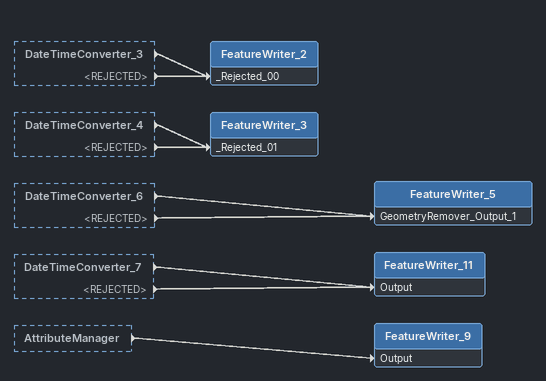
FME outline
DateTimeConverter_3 [outside]
    -> FeatureWriter_2 [_Rejected_00]
    <REJECTED> -> FeatureWriter_2 [_Rejected_00]
DateTimeConverter_4 [outside]
    -> FeatureWriter_3 [_Rejected_01]
    <REJECTED> -> FeatureWriter_3 [_Rejected_01]
DateTimeConverter_6 [outside]
    -> FeatureWriter_5 [GeometryRemover_Output_1]
    <REJECTED> -> FeatureWriter_5 [GeometryRemover_Output_1]
DateTimeConverter_7 [outside]
    -> FeatureWriter_11 [Output]
    <REJECTED> -> FeatureWriter_11 [Output]
AttributeManager [outside]
    -> FeatureWriter_9 [Output]
FeatureWriter_11
FeatureWriter_9
FeatureWriter_2
FeatureWriter_5
FeatureWriter_3
